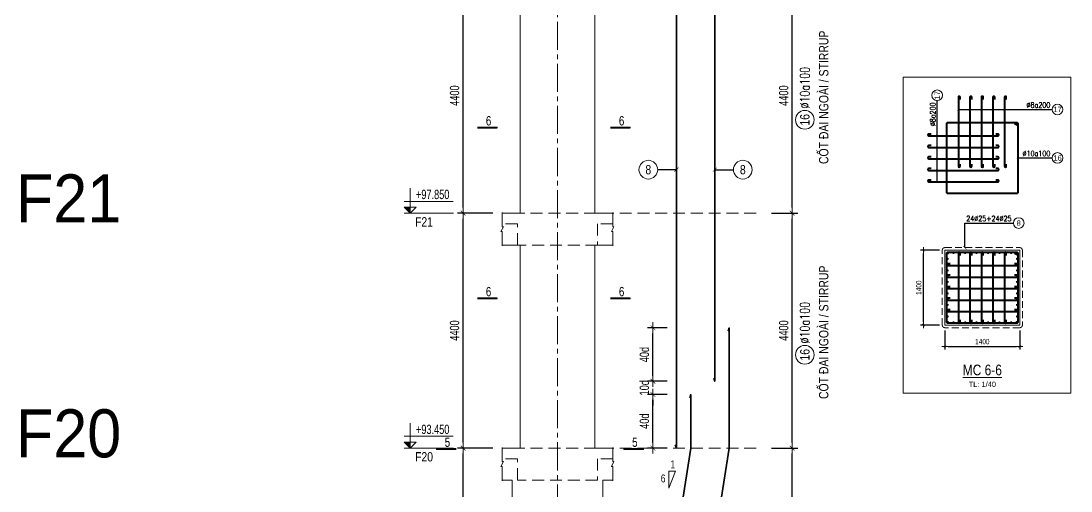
# Model space of a CAD drawing. Header units: millimetres. Extents: x 61878 to 380960, y -19809 to 191918.
# Drawn here: x 103469 to 123128, y 102226 to 111028 of the extents above; entities that cross this region are included whole.
import ezdxf
from ezdxf.enums import TextEntityAlignment as Align

# ---------------------------------------------------------------- set-up
doc = ezdxf.new("R2010")
doc.units = ezdxf.units.MM
doc.linetypes.add('CENTER2', pattern=[1.125, 0.75, -0.125, 0.125, -0.125])
doc.linetypes.add('HIDDEN2', pattern=[4.7625, 3.175, -1.5875])
doc.layers.get('0').update_dxf_attribs({"lineweight": 20})
doc.layers.get('Defpoints').update_dxf_attribs({"color": 151, "lineweight": 9})
for name, color, linetype, lineweight in [('kata_thep chu', 4, 'Continuous', 35), ('NDC_S_ANNO', 7, 'Continuous', 20), ('NDC_S_AXIS', 5, 'CENTER2', 13), ('NDC_S_BREAK-LINE', 1, 'Continuous', 15), ('NDC_S_CONTINUOUS', 3, 'Continuous', 20), ('NDC_S_DIM', 1, 'Continuous', 15), ('NDC_S_HIDDEN', 8, 'HIDDEN2', 13), ('NDC_S_LEADER', 1, 'Continuous', 15), ('NDC_S_REBAR', 4, 'Continuous', 35), ('NDC_S_STIRRUP', 4, 'Continuous', 40), ('NDC_S_SYMBOL', 1, 'Continuous', 15), ('NDC_S_TEXT SYMBOL', 7, 'Continuous', 20), ('NDC_S_THIN LINE', 8, 'Continuous', 9), ('NDC_S_VN TEXT', 7, 'Continuous', 20)]:
    doc.layers.add(name, color=color, linetype=linetype, lineweight=lineweight)
doc.styles.add('ARIAL', font='arial.ttf', dxfattribs={"width": 0.8})
doc.styles.add('DrawingTitle', font='FRADM.TTF', dxfattribs={"width": 0.95})
doc.styles.add('NDC_ANNO', font='', dxfattribs={"width": 0.8})
doc.styles.add('NDC_DIM', font='', dxfattribs={"width": 0.75})
doc.styles.add('NDC_EN TXT', font='romans.shx', dxfattribs={"width": 0.8})
doc.styles.add('NDC_VIE TXT', font='arial.ttf', dxfattribs={"width": 0.8})
doc.styles.get('NDC_ANNO').set_extended_font_data('Dotum')
doc.styles.get('NDC_DIM').set_extended_font_data('Dotum')
doc.dimstyles.new('NDC_dim_40', dxfattribs={"dimscale": 40, "dimtxt": 2.5, "dimasz": 1.5, "dimexe": 1.5, "dimexo": 2.5, "dimgap": 1, "dimtad": 1, "dimdec": 0, "dimzin": 0, "dimdsep": 46, "dimtxsty": 'NDC_DIM', "dimblk": 'DIMMARK', "dimcen": 0.09, "dimdle": 1.2, "dimclrd": 1, "dimclre": 1, "dimclrt": 3, "dimadec": 0, "dimazin": 0, "dimtfac": 1, "dimtdec": 0, "dimtix": 1, "dimtofl": 0, "dimtmove": 0, "dimatfit": 3, "dimfxl": 8, "dimfxlon": 1, "dimtolj": 1, "dimtzin": 0, "dimarcsym": 0})
doc.dimstyles.new('NDC_dim_70', dxfattribs={"dimscale": 70, "dimtxt": 2.5, "dimasz": 1.5, "dimexe": 1.5, "dimexo": 2.5, "dimgap": 1, "dimtad": 1, "dimdec": 0, "dimzin": 0, "dimdsep": 46, "dimtxsty": 'NDC_DIM', "dimblk": 'DIMMARK', "dimcen": 0.09, "dimdle": 1.2, "dimclrd": 1, "dimclre": 1, "dimclrt": 3, "dimadec": 0, "dimazin": 0, "dimtfac": 1, "dimtdec": 0, "dimtix": 1, "dimtofl": 0, "dimtmove": 0, "dimatfit": 3, "dimfxl": 8, "dimfxlon": 1, "dimtolj": 1, "dimtzin": 0, "dimarcsym": 0})
doc.dimstyles.new('NDC_dim_75', dxfattribs={"dimscale": 75, "dimtxt": 2.5, "dimasz": 1.5, "dimexe": 1.5, "dimexo": 2.5, "dimgap": 1, "dimtad": 1, "dimdec": 0, "dimzin": 0, "dimdsep": 46, "dimtxsty": 'NDC_DIM', "dimblk": 'DIMMARK', "dimcen": 0.09, "dimdle": 1.2, "dimclrd": 1, "dimclre": 1, "dimclrt": 3, "dimadec": 0, "dimazin": 0, "dimtfac": 1, "dimtdec": 0, "dimtix": 1, "dimtofl": 0, "dimtmove": 0, "dimatfit": 3, "dimfxl": 8, "dimfxlon": 1, "dimtolj": 1, "dimtzin": 0, "dimarcsym": 0})

# ---------------------------------------------------------------- blocks, each defined once
blk = doc.blocks.new('DIMMARK')
at = {"layer": 'NDC_S_DIM', "color": 1}
blk.add_line((-1.5, 0), (1, 0), dxfattribs=at)
at = {"layer": 'NDC_S_DIM', "color": 2, "const_width": 0.1}
blk.add_lwpolyline([(-0.42, -0.42), (0.42, 0.42)], dxfattribs=at)
blk = doc.blocks.new('*D33')
at = {"layer": 'Defpoints', "color": 0, "transparency": 16777216}
for p in [(111745, 103031), (112813, 103031), (112663, 98631)]:
    blk.add_point(p, dxfattribs=at)
at = {"layer": 'NDC_S_DIM', "color": 1, "lineweight": -2, "transparency": 16777216}
for p, q in [((112305, 103031), (111640, 103031)), ((111745, 98736), (111745, 102926)), ((112305, 98631), (111640, 98631))]:
    blk.add_line(p, q, dxfattribs=at)
at = {"layer": 'NDC_S_DIM', "color": 1, "lineweight": -2, "transparency": 16777216, "xscale": 105, "yscale": 105, "zscale": 105}
for p, rotation in [((111745, 103031), 90), ((111745, 98631), 270)]:
    blk.add_blockref('DIMMARK', p, dxfattribs=dict(at, rotation=rotation))
at = {"layer": 'NDC_S_DIM', "color": 3, "transparency": 16777216, "insert": (111587, 100831), "char_height": 175, "attachment_point": 5, "rotation": 90, "style": 'NDC_DIM'}
blk.add_mtext('\\A1;4400', dxfattribs=at)
blk = doc.blocks.new('*D34')
at = {"layer": 'Defpoints', "color": 0, "transparency": 16777216}
for p in [(111745, 107431), (112813, 107431), (112813, 103031)]:
    blk.add_point(p, dxfattribs=at)
at = {"layer": 'NDC_S_DIM', "color": 1, "lineweight": -2, "transparency": 16777216}
for p, q in [((112305, 107431), (111640, 107431)), ((111745, 103136), (111745, 107326)), ((112305, 103031), (111640, 103031))]:
    blk.add_line(p, q, dxfattribs=at)
at = {"layer": 'NDC_S_DIM', "color": 1, "lineweight": -2, "transparency": 16777216, "xscale": 105, "yscale": 105, "zscale": 105}
for p, rotation in [((111745, 107431), 90), ((111745, 103031), 270)]:
    blk.add_blockref('DIMMARK', p, dxfattribs=dict(at, rotation=rotation))
at = {"layer": 'NDC_S_DIM', "color": 3, "transparency": 16777216, "insert": (111587, 105231), "char_height": 175, "attachment_point": 5, "rotation": 90, "style": 'NDC_DIM'}
blk.add_mtext('\\A1;4400', dxfattribs=at)
blk = doc.blocks.new('*D35')
at = {"layer": 'Defpoints', "color": 0, "transparency": 16777216}
for p in [(111745, 111831), (112863, 111831), (112813, 107431)]:
    blk.add_point(p, dxfattribs=at)
at = {"layer": 'NDC_S_DIM', "color": 1, "lineweight": -2, "transparency": 16777216}
for p, q in [((112305, 111831), (111640, 111831)), ((111745, 107536), (111745, 111726)), ((112305, 107431), (111640, 107431))]:
    blk.add_line(p, q, dxfattribs=at)
at = {"layer": 'NDC_S_DIM', "color": 1, "lineweight": -2, "transparency": 16777216, "xscale": 105, "yscale": 105, "zscale": 105}
for p, rotation in [((111745, 111831), 90), ((111745, 107431), 270)]:
    blk.add_blockref('DIMMARK', p, dxfattribs=dict(at, rotation=rotation))
at = {"layer": 'NDC_S_DIM', "color": 3, "transparency": 16777216, "insert": (111587, 109631), "char_height": 175, "attachment_point": 5, "rotation": 90, "style": 'NDC_DIM'}
blk.add_mtext('\\A1;4400', dxfattribs=at)
blk = doc.blocks.new('*U6')
at = {"layer": 'NDC_S_ANNO', "color": 0, "linetype": 'ByBlock', "lineweight": -2}
blk.add_line((-4.36, 0), (1, 0), dxfattribs=at)
at = {"layer": 'NDC_S_ANNO', "ltscale": 0.005, "const_width": 0.5}
blk.add_lwpolyline([(1, 0), (-4.36, 0)], dxfattribs=at)
at = {"layer": 'NDC_S_TEXT SYMBOL', "linetype": 'ByBlock', "lineweight": -2, "style": 'NDC_ANNO', "width": 0.8}
blk.add_attdef('DETAIL', text='', height=2.5, dxfattribs=at).set_placement((-0.64, 1.82), align=Align.MIDDLE_RIGHT)
blk = doc.blocks.new('kata_block_TD')
at = {"color": 6, "linetype": 'ByBlock', "lineweight": -2, "style": 'ARIAL', "width": 0.8}
blk.add_attdef('SECTDET2', text='', height=5, dxfattribs=at).set_placement((0, 7.97), align=Align.CENTER)
at = {"color": 0, "linetype": 'ByBlock', "lineweight": -2, "style": 'ARIAL', "width": 0.8}
blk.add_attdef('SECTDET1', text='', height=5, dxfattribs=at).set_placement((0, 1.47), align=Align.CENTER)
at = {"color": 3, "lineweight": 25, "style": 'ARIAL', "width": 0.8}
blk.add_attdef('SSCALE', text='', height=2.5, dxfattribs=at).set_placement((0, -4), align=Align.CENTER)
blk = doc.blocks.new('*D121')
at = {"layer": 'Defpoints', "color": 0, "transparency": 16777216}
for p in [(120768, 105334), (122168, 105334), (122168, 104934)]:
    blk.add_point(p, dxfattribs=at)
at = {"layer": 'NDC_S_DIM', "color": 1, "lineweight": -2, "transparency": 16777216}
for p, q in [((120768, 105234), (120768, 104874)), ((122168, 105234), (122168, 104874)), ((120828, 104934), (122108, 104934))]:
    blk.add_line(p, q, dxfattribs=at)
at = {"layer": 'NDC_S_DIM', "color": 1, "lineweight": -2, "transparency": 16777216, "xscale": 60, "yscale": 60, "zscale": 60, "rotation": 180}
blk.add_blockref('DIMMARK', (120768, 104934), dxfattribs=at)
at = {"layer": 'NDC_S_DIM', "color": 1, "lineweight": -2, "transparency": 16777216, "xscale": 60, "yscale": 60, "zscale": 60}
blk.add_blockref('DIMMARK', (122168, 104934), dxfattribs=at)
at = {"layer": 'NDC_S_DIM', "color": 3, "transparency": 16777216, "insert": (121468, 105024), "char_height": 100, "attachment_point": 5, "style": 'NDC_DIM'}
blk.add_mtext('\\A1;1400', dxfattribs=at)
blk = doc.blocks.new('*D122')
at = {"layer": 'Defpoints', "color": 0, "transparency": 16777216}
for p in [(120368, 106734), (120768, 106734), (120768, 105334)]:
    blk.add_point(p, dxfattribs=at)
at = {"layer": 'NDC_S_DIM', "color": 1, "lineweight": -2, "transparency": 16777216}
for p, q in [((120668, 106734), (120308, 106734)), ((120368, 105394), (120368, 106674)), ((120668, 105334), (120308, 105334))]:
    blk.add_line(p, q, dxfattribs=at)
at = {"layer": 'NDC_S_DIM', "color": 1, "lineweight": -2, "transparency": 16777216, "xscale": 60, "yscale": 60, "zscale": 60}
for p, rotation in [((120368, 106734), 90), ((120368, 105334), 270)]:
    blk.add_blockref('DIMMARK', p, dxfattribs=dict(at, rotation=rotation))
at = {"layer": 'NDC_S_DIM', "color": 3, "transparency": 16777216, "insert": (120278, 106034), "char_height": 100, "attachment_point": 5, "rotation": 90, "style": 'NDC_DIM'}
blk.add_mtext('\\A1;1400', dxfattribs=at)
blk = doc.blocks.new('kata_block_THEP')
at = {"layer": 'NDC_S_REBAR', "color": 0}
for p, q in [((-0.5, 0), (0.5, 0)), ((-0.35, 0.35), (0.35, -0.35)), ((0.35, 0.35), (-0.35, -0.35)), ((0, 0.5), (0, -0.5))]:
    blk.add_line(p, q, dxfattribs=at)
at = {"layer": 'NDC_S_REBAR', "color": 0, "const_width": 0.0833}
blk.add_lwpolyline([(-0.5, 0, 1), (0.5, 0, 1), (-0.5, 0, 1)], format="xyb", dxfattribs=at)
blk = doc.blocks.new('cham')
at = {"layer": 'NDC_S_REBAR'}
h = blk.add_hatch(color=253, dxfattribs=at)
h.dxf.hatch_style = 1
h.paths.add_polyline_path([(-28, 0, 1), (28, 0, 1)])
at = {"layer": 'NDC_S_REBAR', "color": 253}
blk.add_circle((0, 0), 28, dxfattribs=at)
blk = doc.blocks.new('*U123')
at = {"layer": 'NDC_S_DIM', "xscale": 0.4464285714285715, "yscale": 0.4464285714285715, "zscale": 0.4464285714285715}
blk.add_blockref('cham', (0, 0), dxfattribs=at)
blk = doc.blocks.new('*U124')
at = {"layer": 'NDC_S_DIM', "color": 0, "linetype": 'ByBlock', "lineweight": -2, "transparency": 16777216}
for p in [(0, 0), (215.9, 0), (431.8, 0), (647.7, 0), (863.6, 0), (1079.5, 0), (1295.4, 0)]:
    blk.add_blockref('*U123', p, dxfattribs=at)
blk = doc.blocks.new('*U125')
at = {"layer": 'NDC_S_DIM', "xscale": 0.4464285714285715, "yscale": 0.4464285714285715, "zscale": 0.4464285714285715}
blk.add_blockref('cham', (0, 0), dxfattribs=at)
blk = doc.blocks.new('*U126')
at = {"layer": 'NDC_S_DIM', "color": 0, "linetype": 'ByBlock', "lineweight": -2, "transparency": 16777216}
for p in [(0, 0), (215.9, 0), (431.8, 0), (647.7, 0), (863.6, 0), (1079.5, 0), (1295.4, 0)]:
    blk.add_blockref('*U125', p, dxfattribs=at)
blk = doc.blocks.new('*U127')
at = {"layer": 'NDC_S_DIM', "xscale": 0.4464285714285715, "yscale": 0.4464285714285715, "zscale": 0.4464285714285715}
blk.add_blockref('cham', (0, 0), dxfattribs=at)
blk = doc.blocks.new('*U128')
at = {"layer": 'NDC_S_DIM', "color": 0, "linetype": 'ByBlock', "lineweight": -2, "transparency": 16777216}
for p in [(0, 0), (215.9, 0), (431.8, 0), (647.7, 0), (863.6, 0)]:
    blk.add_blockref('*U127', p, dxfattribs=at)
blk = doc.blocks.new('*U129')
at = {"layer": 'NDC_S_DIM', "xscale": 0.4464285714285715, "yscale": 0.4464285714285715, "zscale": 0.4464285714285715}
blk.add_blockref('cham', (0, 0), dxfattribs=at)
blk = doc.blocks.new('*U130')
at = {"layer": 'NDC_S_DIM', "color": 0, "linetype": 'ByBlock', "lineweight": -2, "transparency": 16777216}
for p in [(0, 0), (215.9, 0), (431.8, 0), (647.7, 0), (863.6, 0)]:
    blk.add_blockref('*U129', p, dxfattribs=at)
blk = doc.blocks.new('*U11')
blk.add_circle((2.5, 0), 2.5)
at = {"layer": 'NDC_S_VN TEXT', "color": 3, "style": 'NDC_EN TXT', "width": 0.75}
blk.add_attdef('DK2', text='', height=2.5, dxfattribs=at).set_placement((-0.85, 0.85), align=Align.RIGHT)
at = {"layer": 'NDC_S_VN TEXT', "color": 7, "style": 'ARIAL', "width": 0.8}
blk.add_attdef('SH3', text='', height=2.5, dxfattribs=at).set_placement((2.5, 0), align=Align.MIDDLE)
blk = doc.blocks.new('*D206')
at = {"layer": 'Defpoints', "color": 0, "ltscale": 0.005, "transparency": 16777216}
for p in [(115301, 104036, 0), (115739, 104036, 0), (115739, 103031, 0)]:
    blk.add_point(p, dxfattribs=at)
at = {"layer": 'NDC_S_DIM', "color": 1, "lineweight": -2, "ltscale": 0.005, "transparency": 16777216}
for p, q in [((115564, 104036, 0), (115196, 104036, 0)), ((115301, 103136, 0), (115301, 103931, 0)), ((115564, 103031, 0), (115196, 103031, 0))]:
    blk.add_line(p, q, dxfattribs=at)
at = {"layer": 'NDC_S_DIM', "color": 1, "lineweight": -2, "ltscale": 0.005, "transparency": 16777216, "xscale": 105, "yscale": 105, "zscale": 105}
for p, rotation in [((115301, 104036, 0), 90), ((115301, 103031, 0), 270)]:
    blk.add_blockref('DIMMARK', p, dxfattribs=dict(at, rotation=rotation))
at = {"layer": 'NDC_S_DIM', "color": 3, "ltscale": 0.005, "transparency": 16777216, "insert": (115141, 103534, 0), "char_height": 175, "attachment_point": 5, "rotation": 90, "style": 'NDC_DIM'}
blk.add_mtext('\\A1;40d', dxfattribs=at)
blk = doc.blocks.new('*D207')
at = {"layer": 'Defpoints', "color": 0, "ltscale": 0.005, "transparency": 16777216}
for p in [(115301, 104281), (115739, 104281), (115739, 104036)]:
    blk.add_point(p, dxfattribs=at)
at = {"layer": 'NDC_S_DIM', "color": 1, "lineweight": -2, "ltscale": 0.005, "transparency": 16777216}
for p, q in [((115301, 104386), (115301, 104491)), ((115564, 104281), (115196, 104281)), ((115564, 104036), (115196, 104036)), ((115301, 103931), (115301, 103826))]:
    blk.add_line(p, q, dxfattribs=at)
at = {"layer": 'NDC_S_DIM', "color": 1, "lineweight": -2, "ltscale": 0.005, "transparency": 16777216, "xscale": 105, "yscale": 105, "zscale": 105}
for p, rotation in [((115301, 104281), 270), ((115301, 104036), 90)]:
    blk.add_blockref('DIMMARK', p, dxfattribs=dict(at, rotation=rotation))
at = {"layer": 'NDC_S_DIM', "color": 3, "ltscale": 0.005, "transparency": 16777216, "insert": (115141, 104159), "char_height": 175, "attachment_point": 5, "rotation": 90, "style": 'NDC_DIM'}
blk.add_mtext('\\A1;10d', dxfattribs=at)
blk = doc.blocks.new('*D208')
at = {"layer": 'Defpoints', "color": 0, "ltscale": 0.005, "transparency": 16777216}
for p in [(115301, 105281), (115739, 105281), (115739, 104281)]:
    blk.add_point(p, dxfattribs=at)
at = {"layer": 'NDC_S_DIM', "color": 1, "lineweight": -2, "ltscale": 0.005, "transparency": 16777216}
for p, q in [((115564, 105281), (115196, 105281)), ((115301, 104386), (115301, 105176)), ((115564, 104281), (115196, 104281))]:
    blk.add_line(p, q, dxfattribs=at)
at = {"layer": 'NDC_S_DIM', "color": 1, "lineweight": -2, "ltscale": 0.005, "transparency": 16777216, "xscale": 105, "yscale": 105, "zscale": 105}
for p, rotation in [((115301, 105281), 90), ((115301, 104281), 270)]:
    blk.add_blockref('DIMMARK', p, dxfattribs=dict(at, rotation=rotation))
at = {"layer": 'NDC_S_DIM', "color": 3, "ltscale": 0.005, "transparency": 16777216, "insert": (115141, 104781), "char_height": 175, "attachment_point": 5, "rotation": 90, "style": 'NDC_DIM'}
blk.add_mtext('\\A1;40d', dxfattribs=at)
blk = doc.blocks.new('*D257')
at = {"layer": 'Defpoints', "color": 0, "ltscale": 70, "transparency": 16777216}
for p in [(117344, 103031), (117906, 103031), (117344, 98631)]:
    blk.add_point(p, dxfattribs=at)
at = {"layer": 'NDC_S_DIM', "color": 1, "lineweight": -2, "ltscale": 70, "transparency": 16777216}
for p, q in [((117519, 103031), (118011, 103031)), ((117906, 98736), (117906, 102926)), ((117519, 98631), (118011, 98631))]:
    blk.add_line(p, q, dxfattribs=at)
at = {"layer": 'NDC_S_DIM', "color": 1, "lineweight": -2, "ltscale": 70, "transparency": 16777216, "xscale": 105, "yscale": 105, "zscale": 105}
for p, rotation in [((117906, 103031), 90), ((117906, 98631), 270)]:
    blk.add_blockref('DIMMARK', p, dxfattribs=dict(at, rotation=rotation))
at = {"layer": 'NDC_S_DIM', "color": 3, "ltscale": 70, "transparency": 16777216, "insert": (117749, 100831), "char_height": 175, "attachment_point": 5, "rotation": 90, "style": 'NDC_DIM'}
blk.add_mtext('\\A1;4400', dxfattribs=at)
blk = doc.blocks.new('*D258')
at = {"layer": 'Defpoints', "color": 0, "ltscale": 70, "transparency": 16777216}
for p in [(117344, 107431), (117906, 107431), (117344, 103031)]:
    blk.add_point(p, dxfattribs=at)
at = {"layer": 'NDC_S_DIM', "color": 1, "lineweight": -2, "ltscale": 70, "transparency": 16777216}
for p, q in [((117519, 107431), (118011, 107431)), ((117906, 103136), (117906, 107326)), ((117519, 103031), (118011, 103031))]:
    blk.add_line(p, q, dxfattribs=at)
at = {"layer": 'NDC_S_DIM', "color": 1, "lineweight": -2, "ltscale": 70, "transparency": 16777216, "xscale": 105, "yscale": 105, "zscale": 105}
for p, rotation in [((117906, 107431), 90), ((117906, 103031), 270)]:
    blk.add_blockref('DIMMARK', p, dxfattribs=dict(at, rotation=rotation))
at = {"layer": 'NDC_S_DIM', "color": 3, "ltscale": 70, "transparency": 16777216, "insert": (117749, 105231), "char_height": 175, "attachment_point": 5, "rotation": 90, "style": 'NDC_DIM'}
blk.add_mtext('\\A1;4400', dxfattribs=at)
blk = doc.blocks.new('*D259')
at = {"layer": 'Defpoints', "color": 0, "ltscale": 70, "transparency": 16777216}
for p in [(117344, 111831), (117906, 111831), (117344, 107431)]:
    blk.add_point(p, dxfattribs=at)
at = {"layer": 'NDC_S_DIM', "color": 1, "lineweight": -2, "ltscale": 70, "transparency": 16777216}
for p, q in [((117519, 111831), (118011, 111831)), ((117906, 107536), (117906, 111726)), ((117519, 107431), (118011, 107431))]:
    blk.add_line(p, q, dxfattribs=at)
at = {"layer": 'NDC_S_DIM', "color": 1, "lineweight": -2, "ltscale": 70, "transparency": 16777216, "xscale": 105, "yscale": 105, "zscale": 105}
for p, rotation in [((117906, 111831), 90), ((117906, 107431), 270)]:
    blk.add_blockref('DIMMARK', p, dxfattribs=dict(at, rotation=rotation))
at = {"layer": 'NDC_S_DIM', "color": 3, "ltscale": 70, "transparency": 16777216, "insert": (117749, 109631), "char_height": 175, "attachment_point": 5, "rotation": 90, "style": 'NDC_DIM'}
blk.add_mtext('\\A1;4400', dxfattribs=at)
blk = doc.blocks.new('*U236')
blk.add_circle((-2.5, 0), 2.5)
at = {"layer": 'NDC_S_VN TEXT', "color": 7, "style": 'ARIAL', "width": 0.8}
blk.add_attdef('SH2', text='', height=2.5, dxfattribs=at).set_placement((-2.5, 0), align=Align.MIDDLE)
at = {"layer": 'NDC_S_VN TEXT', "color": 3, "style": 'NDC_EN TXT', "width": 0.75}
blk.add_attdef('DKKC1', (0.5, -1.25), '', height=2.5, dxfattribs=at)
blk = doc.blocks.new('CD')
at = {"layer": 'NDC_S_ANNO'}
blk.add_hatch(color=3, dxfattribs=at).paths.add_polyline_path([(0, 160), (-161, 160), (0, 0)])
at = {"layer": 'NDC_S_ANNO', "ltscale": 50}
h = blk.add_hatch(dxfattribs=at)
h.set_pattern_fill('ANSI31', color=256, scale=140.6, style=0)
h.paths.add_polyline_path([(0, 160), (0, 0), (161, 160)])
for p, q in [((-159, 314), (1147, 314)), ((1156, 0), (-164, 0))]:
    blk.add_line(p, q, dxfattribs=at)
for points in [[(0, 669), (0, 0)], [(0, 0), (-161, 160), (0, 160)], [(0, 0), (161, 160), (0, 160)]]:
    blk.add_lwpolyline(points, dxfattribs=at)
at = {"layer": 'NDC_S_TEXT SYMBOL', "color": 3, "style": 'NDC_DIM', "width": 0.7}
blk.add_attdef('COT', (154, 375), '', height=250, dxfattribs=at)

msp = doc.modelspace()

# ---------------------------------------------------------------- linework, layer by layer
at = {"layer": 'Defpoints'}
msp.add_lwpolyline([(119986.5, 109973.4), (123128, 109973.4), (123128, 104058.8), (119986.5, 104058.8)], close=True, dxfattribs=at)
at = {"layer": 'kata_thep chu', "color": 4, "ltscale": 0.005}
for points in [[(116438.8, 104340.7), (116458.8, 104280.7), (116458.8, 114080.7), (116438.8, 114020.7)], [(115719, 103090.7), (115739, 103030.7), (115739, 112830.7), (115719, 112770.7)], [(116558.8, 99940.7), (116578.8, 99880.7), (116578.8, 102070.7), (116728.8, 103030.7), (116728.8, 105280.7), (116708.8, 105220.7)], [(115839, 98690.7), (115859, 98630.7), (115859, 102070.7), (116009, 103030.7), (116009, 104030.7), (115989, 103970.7)]]:
    msp.add_lwpolyline(points, dxfattribs=at)
at = {"layer": 'NDC_S_ANNO'}
msp.add_lwpolyline([(115600.2, 102595.4), (115600.2, 102279), (115726, 102595.4)], close=True, dxfattribs=at)
at = {"layer": 'NDC_S_AXIS', "ltscale": 700}
msp.add_line((113513.1, -3699.8), (113513.1, 179341.9), dxfattribs=at)
at = {"layer": 'NDC_S_BREAK-LINE'}
for points in [[(112478.1, 106818.2), (112478.1, 107085.7), (112455.6, 107085.7), (112500.6, 107175.7), (112478.1, 107175.7), (112478.1, 107443.2)], [(114548.1, 106818.2), (114548.1, 107085.7), (114525.6, 107085.7), (114570.6, 107175.7), (114548.1, 107175.7), (114548.1, 107443.2)], [(112478.1, 102418.2), (112478.1, 102685.7), (112455.6, 102685.7), (112500.6, 102775.7), (112478.1, 102775.7), (112478.1, 103043.2)], [(114548.1, 102418.2), (114548.1, 102685.7), (114525.6, 102685.7), (114570.6, 102775.7), (114548.1, 102775.7), (114548.1, 103043.2)]]:
    msp.add_lwpolyline(points, dxfattribs=at)
at = {"layer": 'NDC_S_CONTINUOUS'}
for points in [[(112478.1, 107430.7), (112813.1, 107430.7), (112813.1, 111230.7), (112478.1, 111230.7)], [(114548.1, 107430.7), (114213.1, 107430.7), (114213.1, 111230.7), (114548.1, 111230.7)], [(112478.1, 103030.7), (112813.1, 103030.7), (112813.1, 106830.7), (112478.1, 106830.7)], [(114548.1, 103030.7), (114213.1, 103030.7), (114213.1, 106830.7), (114548.1, 106830.7)], [(120768, 105333.9), (122168, 105333.9), (122168, 106733.9), (120768, 106733.9), (120768, 105333.9)], [(112478.1, 98630.7), (112663.1, 98630.7), (112663.1, 102430.7), (112478.1, 102430.7)], [(114548.1, 98630.7), (114363.1, 98630.7), (114363.1, 102430.7), (114548.1, 102430.7)]]:
    msp.add_lwpolyline(points, dxfattribs=at)
at = {"layer": 'NDC_S_DIM'}
for centre in [(115214.5, 108243.7), (116983.3, 108243.7)]:
    msp.add_circle(centre, 175, dxfattribs=at)
at = {"layer": 'NDC_S_HIDDEN', "ltscale": 70}
for p, q in [((117234, 107430.7), (112478.1, 107430.7)), ((117234, 103030.7), (112478.1, 103030.7))]:
    msp.add_line(p, q, dxfattribs=at)
for points in [[(114548.1, 107230.7), (114263.1, 107230.7), (114263.1, 106830.7), (112763.1, 106830.7), (112763.1, 107230.7), (112478.1, 107230.7)], [(114548.1, 102830.7), (114263.1, 102830.7), (114263.1, 102430.7), (112763.1, 102430.7), (112763.1, 102830.7), (112478.1, 102830.7)]]:
    msp.add_lwpolyline(points, dxfattribs=at)
at = {"layer": 'NDC_S_HIDDEN', "ltscale": 40}
msp.add_lwpolyline([(120718, 105333.9), (120718, 106733.9, -0.4142136), (120768, 106783.9), (122168, 106783.9, -0.4142136), (122218, 106733.9), (122218, 105333.9, -0.4142136), (122168, 105283.9), (120768, 105283.9, -0.4142136), (120718, 105333.9)], format="xyb", dxfattribs=at)
at = {"layer": 'NDC_S_STIRRUP'}
for points in [[(121055, 109556.6), (121055, 109598.6, 1), (121019, 109598.6), (121019, 108306.6, 1), (121055, 108306.6), (121055, 108348.6)], [(121270.5, 109556.6), (121270.5, 109598.6, 1), (121234.5, 109598.6), (121234.5, 108306.6, 1), (121270.5, 108306.6), (121270.5, 108348.6)], [(121486, 109556.6), (121486, 109598.6, 1), (121450, 109598.6), (121450, 108306.6, 1), (121486, 108306.6), (121486, 108348.6)], [(121701.5, 109556.6), (121701.5, 109598.6, 1), (121665.5, 109598.6), (121665.5, 108306.6, 1), (121701.5, 108306.6), (121701.5, 108348.6)], [(121917, 109556.6), (121917, 109598.6, 1), (121881, 109598.6), (121881, 108306.6, 1), (121917, 108306.6), (121917, 108348.6)], [(122074, 109088.2), (122114, 109128.2, -0.4142136), (122133, 109109.2), (122133, 107817.2, -0.4142136), (122114, 107798.2), (120822, 107798.2, -0.4142136), (120803, 107817.2), (120803, 109109.2, -0.4142136), (120822, 109128.2), (122114, 109128.2, -0.4142136), (122133, 109109.2), (122093, 109069.2)], [(120510.3, 108911.5), (120468.3, 108911.5, 1), (120468.3, 108875.5), (121760.3, 108875.5, 1), (121760.3, 108911.5), (121718.3, 108911.5)], [(120510.3, 108696.2), (120468.3, 108696.2, 1), (120468.3, 108660.2), (121760.3, 108660.2, 1), (121760.3, 108696.2), (121718.3, 108696.2)], [(120510.3, 108481.2), (120468.3, 108481.2, 1), (120468.3, 108445.2), (121760.3, 108445.2, 1), (121760.3, 108481.2), (121718.3, 108481.2)], [(120510.3, 108265.5), (120468.3, 108265.5, 1), (120468.3, 108229.5), (121760.3, 108229.5, 1), (121760.3, 108265.5), (121718.3, 108265.5)], [(120510.3, 108050.2), (120468.3, 108050.2, 1), (120468.3, 108014.2), (121760.3, 108014.2, 1), (121760.3, 108050.2), (121718.3, 108050.2)], [(122075.5, 106658.9), (122115.5, 106698.9, -0.4142136), (122133, 106681.4), (122133, 105386.4, -0.4142136), (122115.5, 105368.9), (120820.5, 105368.9, -0.4142136), (120803, 105386.4), (120803, 106681.4, -0.4142136), (120820.5, 106698.9), (122115.5, 106698.9, -0.4142136), (122133, 106681.4), (122093, 106641.4)], [(121055, 106637.9), (121055, 106679.9, 1), (121019, 106679.9), (121019, 105387.9, 1), (121055, 105387.9), (121055, 105429.9)], [(121270.5, 106637.9), (121270.5, 106679.9, 1), (121234.5, 106679.9), (121234.5, 105387.9, 1), (121270.5, 105387.9), (121270.5, 105429.9)], [(121486, 106637.9), (121486, 106679.9, 1), (121450, 106679.9), (121450, 105387.9, 1), (121486, 105387.9), (121486, 105429.9)], [(121701.5, 106637.9), (121701.5, 106679.9, 1), (121665.5, 106679.9), (121665.5, 105387.9, 1), (121701.5, 105387.9), (121701.5, 105429.9)], [(121917, 106637.9), (121917, 106679.9, 1), (121881, 106679.9), (121881, 105387.9, 1), (121917, 105387.9), (121917, 105429.9)], [(120864, 106482.2), (120822, 106482.2, 1), (120822, 106446.2), (122114, 106446.2, 1), (122114, 106482.2), (122072, 106482.2)], [(120864, 106266.9), (120822, 106266.9, 1), (120822, 106230.9), (122114, 106230.9, 1), (122114, 106266.9), (122072, 106266.9)], [(120864, 106051.9), (120822, 106051.9, 1), (120822, 106015.9), (122114, 106015.9, 1), (122114, 106051.9), (122072, 106051.9)], [(120864, 105836.2), (120822, 105836.2, 1), (120822, 105800.2), (122114, 105800.2, 1), (122114, 105836.2), (122072, 105836.2)], [(120864, 105620.9), (120822, 105620.9, 1), (120822, 105584.9), (122114, 105584.9, 1), (122114, 105620.9), (122072, 105620.9)]]:
    msp.add_lwpolyline(points, format="xyb", dxfattribs=at)

# ---------------------------------------------------------------- block references
at = {"layer": 'NDC_S_DIM'}
ref = msp.add_blockref('CD', (110756.4, 107430.7), dxfattribs=dict(at, xscale=0.7, yscale=0.7, zscale=0.7))
ref.add_attrib('COT', '+97.850', (110864.1, 107693), dxfattribs={"layer": '0', "color": 3, "height": 175, "style": 'NDC_DIM', "width": 0.75})
for name, p in [('*U124', (120820.4, 106681.3)), ('*U126', (120820.4, 105386.3))]:
    msp.add_blockref(name, p, dxfattribs=at)
at = {"layer": 'NDC_S_DIM', "rotation": 90.00000000010044}
for name, p in [('*U128', (120820.5, 105602.2)), ('*U130', (122115.5, 105602.2))]:
    msp.add_blockref(name, p, dxfattribs=at)
at = {"layer": 'NDC_S_DIM'}
ref = msp.add_blockref('CD', (110756.4, 103030.7), dxfattribs=dict(at, xscale=0.7, yscale=0.7, zscale=0.7))
ref.add_attrib('COT', '+93.450', (110864.1, 103293), dxfattribs={"layer": '0', "color": 3, "height": 175, "style": 'NDC_DIM', "width": 0.75})
at = {"layer": 'NDC_S_REBAR', "xscale": 25, "yscale": 25, "zscale": 25}
for p in [(120820.5, 106681.4), (120820.5, 106573.4), (120928.4, 106681.4), (121036.3, 106681.4), (121144.2, 106681.4), (121252.2, 106681.4), (121360.1, 106681.4), (121468, 106681.4), (121575.9, 106681.4), (121683.8, 106681.4), (121791.7, 106681.4), (121899.7, 106681.4), (122007.6, 106681.4), (122115.5, 106681.4), (122115.5, 106573.4), (120820.5, 106465.5), (120820.5, 106357.6), (122115.5, 106465.5), (122115.5, 106357.6), (120820.5, 106249.7), (122115.5, 106249.7), (120820.5, 106141.8), (120820.5, 106033.9), (122115.5, 106141.8), (122115.5, 106033.9), (120820.5, 105925.9), (120820.5, 105818), (122115.5, 105925.9), (122115.5, 105818), (120820.5, 105710.1), (120820.5, 105602.2), (122115.5, 105710.1), (122115.5, 105602.2), (120820.5, 105494.3), (120820.5, 105386.4), (120928.4, 105386.4), (121036.3, 105386.4), (121144.2, 105386.4), (121252.2, 105386.4), (121360.1, 105386.4), (121468, 105386.4), (121575.9, 105386.4), (121683.8, 105386.4), (121791.7, 105386.4), (121899.7, 105386.4), (122007.6, 105386.4), (122115.5, 105494.3), (122115.5, 105386.4)]:
    msp.add_blockref('kata_block_THEP', p, dxfattribs=at)
at = {"layer": 'NDC_S_SYMBOL', "xscale": 70, "yscale": 70, "zscale": 70}
for p, values in [((112319, 109032), {'DETAIL': '6'}), ((114810.2, 109032), {'DETAIL': '6'}), ((112319, 105833), {'DETAIL': '6'}), ((114810.2, 105833), {'DETAIL': '6'}), ((111548.9, 103012.8), {'DETAIL': '5'}), ((115057.8, 103012.8), {'DETAIL': '5'})]:
    msp.add_blockref('*U6', p, dxfattribs=at).add_auto_attribs(values)
at = {"layer": 'NDC_S_THIN LINE', "rotation": 90}
for name, p, xscale, yscale, zscale, values in [('*U236', (118144.5, 109352.4), 70, 70, 70, {'SH2': '16', 'DKKC1': '%%c10a100'}), ('*U11', (120623.3, 109536.6), 40, 40, 40, {'SH3': '17', 'DK2': '%%c8a200'}), ('*U236', (118144.5, 104952.4), 70, 70, 70, {'SH2': '16', 'DKKC1': '%%c10a100'})]:
    msp.add_blockref(name, p, dxfattribs=dict(at, xscale=xscale, yscale=yscale, zscale=zscale)).add_auto_attribs(values)
at = {"layer": 'NDC_S_THIN LINE', "xscale": 40, "yscale": 40, "zscale": 40}
for p, values in [((122776.1, 109370.6), {'SH3': '17', 'DK2': '%%c8a200'}), ((122776.1, 108463.2), {'SH3': '16', 'DK2': '%%c10a100'}), ((122048.7, 107243.9), {'SH3': '8', 'DK2': '24%%c25+24%%c25'})]:
    msp.add_blockref('*U11', p, dxfattribs=at).add_auto_attribs(values)
at = {"layer": 'NDC_S_VN TEXT'}
ref = msp.add_blockref('kata_block_TD', (121468, 104333.9), dxfattribs=dict(at, xscale=40, yscale=40, zscale=40))
ref.add_attrib('SECTDET1', '%%uMC 6-6', dxfattribs={"layer": '0', "color": 0, "linetype": 'ByBlock', "lineweight": -2, "height": 200, "style": 'ARIAL', "width": 0.8}).set_placement((121468, 104392.7), align=Align.CENTER)
ref.add_attrib('SSCALE', 'TL: 1/40', dxfattribs={"layer": '0', "color": 3, "lineweight": 25, "height": 100, "style": 'ARIAL', "width": 0.8}).set_placement((121468, 104173.9), align=Align.CENTER)

# ---------------------------------------------------------------- texts
at = {"color": 2, "char_height": 900, "width": 4481.166, "attachment_point": 1, "style": 'DrawingTitle'}
for s, insert in [('F21', (103375.1, 108155.9)), ('F20', (103375.1, 103755.9))]:
    msp.add_mtext(s, dxfattribs=dict(at, insert=insert))
at = {"layer": 'NDC_S_TEXT SYMBOL', "style": 'NDC_ANNO', "width": 0.8}
for s, p in [('1', (115671.4, 102723.4)), ('6', (115490.7, 102461.6))]:
    msp.add_text(s, height=150, dxfattribs=at).set_placement(p, align=Align.MIDDLE_CENTER)
at = {"layer": 'NDC_S_VN TEXT', "style": 'NDC_VIE TXT', "width": 0.8}
for p in [(118498.6, 108348.9), (118498.6, 103948.9)]:
    msp.add_text('CỐT ĐAI NGOÀI / STIRRUP', height=175, rotation=90, dxfattribs=at).set_placement(p, align=Align.MIDDLE_LEFT)
at = {"layer": 'NDC_S_VN TEXT', "color": 7, "style": 'ARIAL', "width": 0.8}
for p in [(115214.5, 108243.7), (116983.3, 108243.7)]:
    msp.add_text('8', height=175, dxfattribs=at).set_placement(p, align=Align.MIDDLE)
at = {"layer": 'NDC_S_VN TEXT', "style": 'NDC_VIE TXT', "width": 0.8}
for s, p in [('F21', (110845.9, 107266.6)), ('F20', (110845.9, 102866.6))]:
    msp.add_text(s, height=175, dxfattribs=at).set_placement(p, align=Align.MIDDLE_LEFT)

# ---------------------------------------------------------------- dimensions: what is measured, and where the dimension line sits
at = {"layer": 'NDC_S_DIM'}
for base, p1, p2, angle, dimstyle, picture, middle in [((111744.6, 111830.7), (112813.1, 107430.7), (112863.1, 111830.7), 90, 'NDC_dim_70', '*D35', (111587, 109630.7)), ((111744.6, 107430.7), (112813.1, 103030.7), (112813.1, 107430.7), 90, 'NDC_dim_70', '*D34', (111587, 105230.7)), ((120368, 106733.9), (120768, 105333.9), (120768, 106733.9), 270, 'NDC_dim_40', '*D122', (120277.9, 106033.9)), ((111744.6, 103030.7), (112663.1, 98630.7), (112813.1, 103030.7), 90, 'NDC_dim_70', '*D33', (111587, 100830.7))]:
    dim = msp.add_linear_dim(base=base, p1=p1, p2=p2, angle=angle, dimstyle=dimstyle, dxfattribs=at)
    dim.commit()
    dim.dimension.update_dxf_attribs({"geometry": picture, "text_midpoint": middle})
at = {"layer": 'NDC_S_DIM', "ltscale": 70}
for base, p1, p2, picture, middle in [((117906.3, 111830.7), (117344, 107430.7), (117344, 111830.7), '*D259', (117748.7, 109630.7)), ((117906.3, 107430.7), (117344, 103030.7), (117344, 107430.7), '*D258', (117748.7, 105230.7)), ((117906.3, 103030.7), (117344, 98630.7), (117344, 103030.7), '*D257', (117748.7, 100830.7))]:
    dim = msp.add_linear_dim(base=base, p1=p1, p2=p2, angle=90, dimstyle='NDC_dim_70', override={"dimtmove": 1}, dxfattribs=at)
    dim.commit()
    dim.dimension.update_dxf_attribs({"geometry": picture, "text_midpoint": middle})
at = {"layer": 'NDC_S_DIM', "ltscale": 0.005}
for base, p1, p2, text, picture, middle in [((115300.8, 105280.7, 0), (115739, 104280.7, 0), (115739, 105280.7, 0), '40d', '*D208', (115141.4, 104780.7, 0)), ((115300.8, 104280.7, 0), (115739, 104036.4, 0), (115739, 104280.7, 0), '10d', '*D207', (115141.4, 104158.6, 0)), ((115300.8, 104036.4, 0), (115739, 103030.7, 0), (115739, 104036.4, 0), '40d', '*D206', (115141.4, 103533.6, 0))]:
    dim = msp.add_linear_dim(base=base, p1=p1, p2=p2, angle=90, text=text, dimstyle='NDC_dim_70', dxfattribs=at)
    dim.commit()
    dim.dimension.update_dxf_attribs({"geometry": picture, "text_midpoint": middle})
at = {"layer": 'NDC_S_DIM'}
dim = msp.add_linear_dim(base=(122168, 104933.9), p1=(120768, 105333.9), p2=(122168, 105333.9), dimstyle='NDC_dim_40', dxfattribs=at)
dim.commit()
dim.dimension.update_dxf_attribs({"geometry": '*D121', "text_midpoint": (121468, 105023.9)})

# ---------------------------------------------------------------- leaders
at = {"layer": 'NDC_S_LEADER', "ltscale": 0.005}
for points in [[(115739, 108243.7), (115389.5, 108243.7)], [(116458.8, 108243.7), (116808.3, 108243.7)]]:
    msp.add_leader(points, dimstyle='NDC_dim_75', override={"dimasz": 1, "dimldrblk": 'ARCHTICK'}, dxfattribs=at)
at = {"layer": 'NDC_S_THIN LINE'}
for points, override in [([(120623.3, 108014.2), (120623.3, 109536.6)], {"dimasz": 1, "dimldrblk": 'ARCHTICK'}), ([(120623.3, 108229.7), (120623.3, 109536.6)], {"dimasz": 1, "dimldrblk": 'ARCHTICK'}), ([(120623.3, 108445.2), (120623.3, 109536.6)], {"dimasz": 1, "dimldrblk": 'ARCHTICK'}), ([(120623.3, 108660.7), (120623.3, 109536.6)], {"dimasz": 1, "dimldrblk": 'ARCHTICK'}), ([(120623.3, 108876.2), (120623.3, 109536.6)], {"dimasz": 1, "dimldrblk": 'ARCHTICK'}), ([(121019, 109370.6), (122776.1, 109370.6)], {"dimasz": 1, "dimldrblk": 'ARCHTICK'}), ([(121234.5, 109370.6), (122776.1, 109370.6)], {"dimasz": 1, "dimldrblk": 'ARCHTICK'}), ([(121450, 109370.6), (122776.1, 109370.6)], {"dimasz": 1, "dimldrblk": 'ARCHTICK'}), ([(121665.5, 109370.6), (122776.1, 109370.6)], {"dimasz": 1, "dimldrblk": 'ARCHTICK'}), ([(121881, 109370.6), (122776.1, 109370.6)], {"dimasz": 1, "dimldrblk": 'ARCHTICK'}), ([(122133, 108463.2), (122776.1, 108463.2)], {"dimasz": 1, "dimldrblk": 'ARCHTICK'}), ([(121140.5, 106783.9), (121140.5, 107243.9), (122048.7, 107243.9)], {"dimldrblk": 'ARCHTICK'})]:
    msp.add_leader(points, dimstyle='NDC_dim_40', override=override, dxfattribs=at)

doc.saveas('drawing.dxf')
